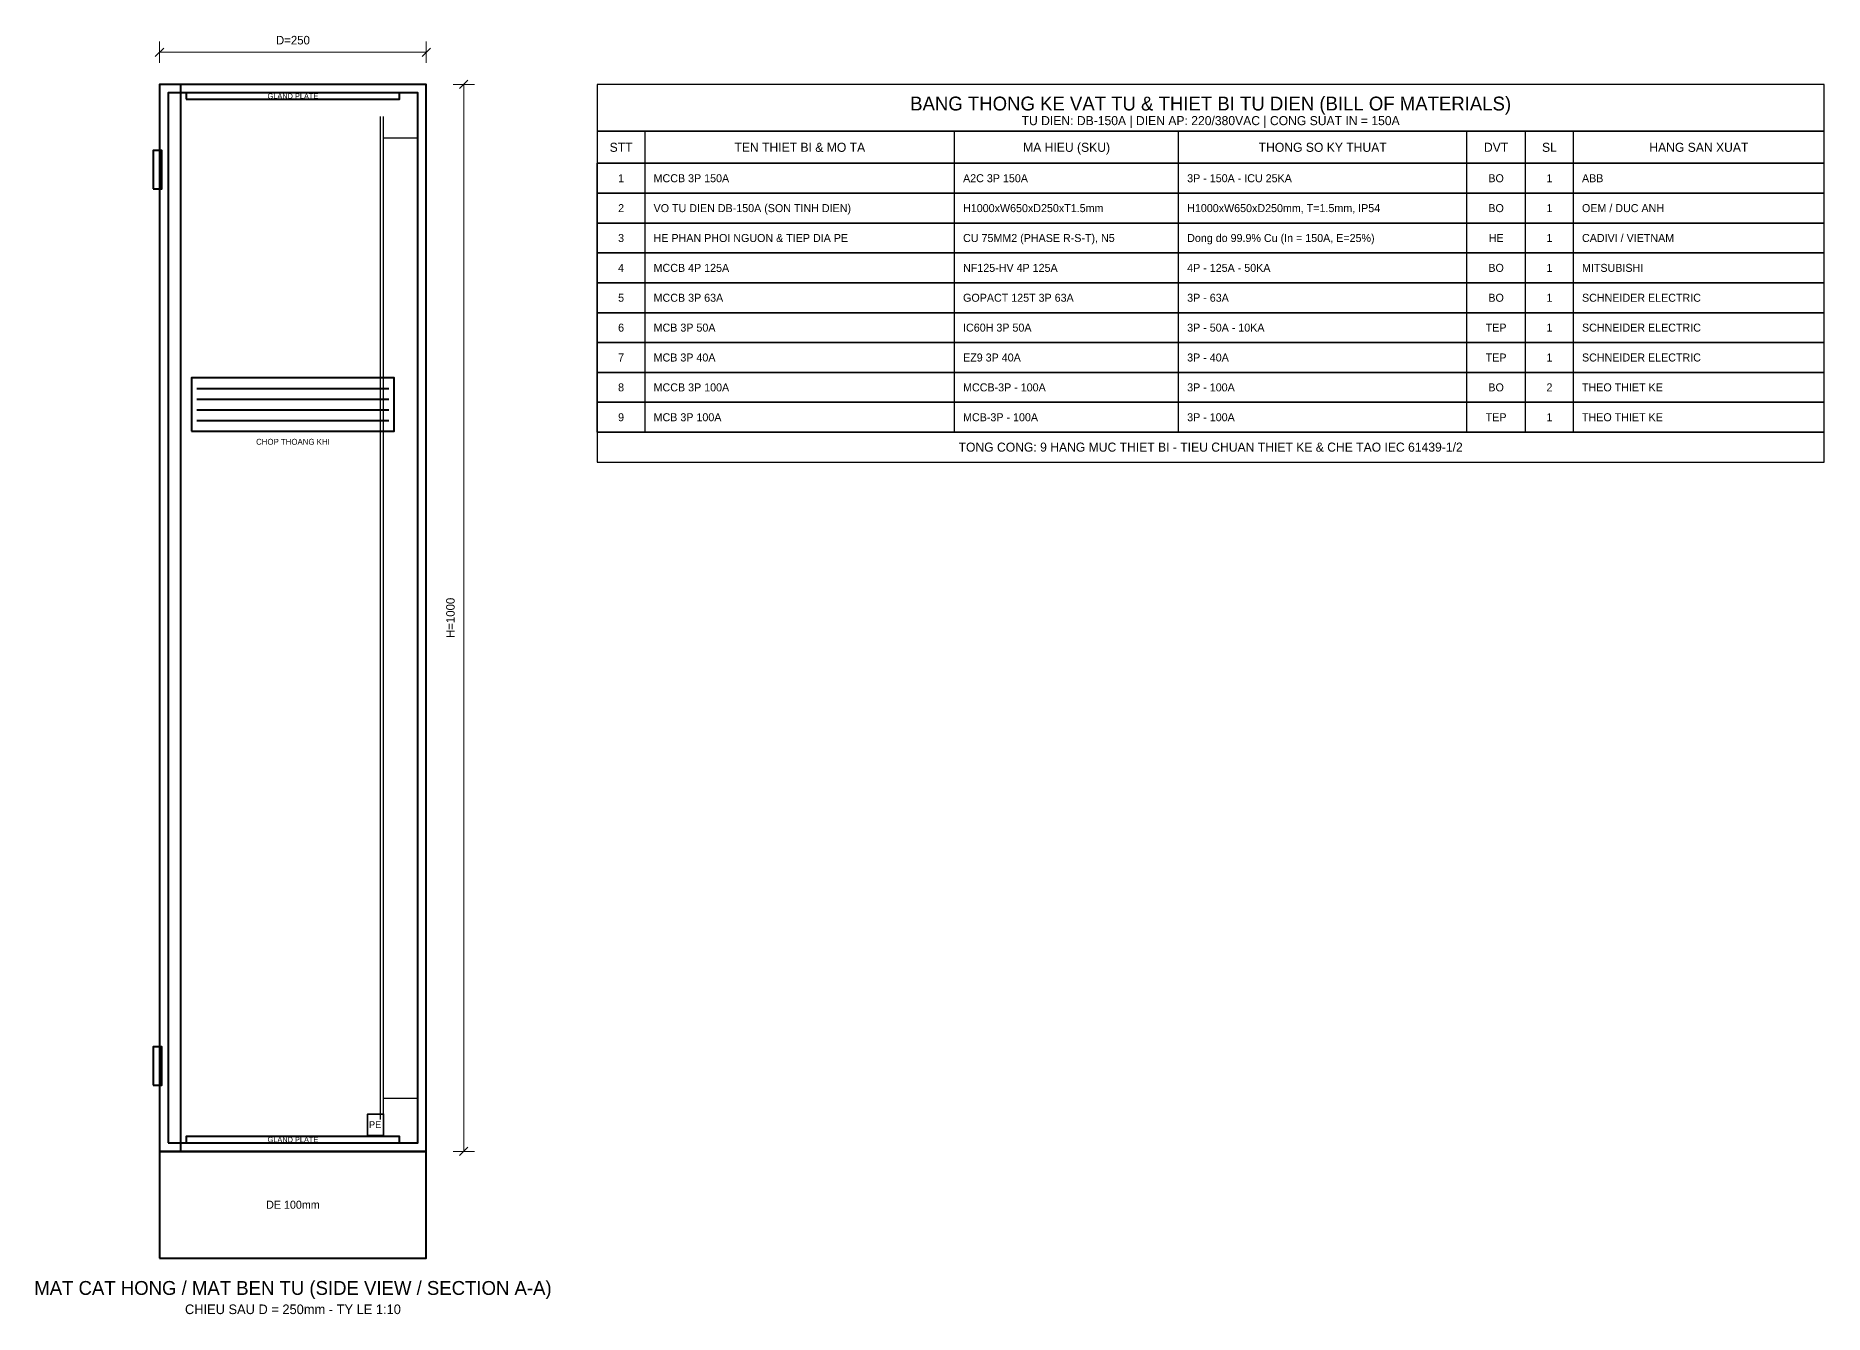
# Model space of a CAD drawing. Header units: metres. Extents: x 48 to 4090, y 45 to 1246.
# Drawn here: x 2414 to 4090, y 47 to 1246 of the extents above; entities that cross this region are included whole.
import ezdxf
from ezdxf.enums import TextEntityAlignment as Align

# ---------------------------------------------------------------- set-up
doc = ezdxf.new("R2010")
doc.units = ezdxf.units.M
for name, color, linetype, lineweight in [('0_COPPER', 3, 'Continuous', 35), ('0_DIM', 1, 'Continuous', 15), ('0_FRAME', 6, 'Continuous', 40), ('0_PLATE', 4, 'Continuous', 25), ('0_TABLE', 4, 'Continuous', 25), ('0_TABLE_HDR', 2, 'Continuous', 30), ('0_TEXT', 7, 'Continuous', 20), ('0_TEXT_TITLE', 3, 'Continuous', 30)]:
    doc.layers.add(name, color=color, linetype=linetype, lineweight=lineweight)

msp = doc.modelspace()

# ---------------------------------------------------------------- linework, layer by layer
at = {"layer": '0_COPPER', "color": 3}
msp.add_lwpolyline([(2725, 215), (2740, 215), (2740, 235), (2725, 235), (2725, 215)], close=True, dxfattribs=at)
at = {"layer": '0_DIM', "color": 1}
for p, q in [((2526, 1226), (2534, 1234)), ((2530, 1220), (2530, 1240)), ((2530, 1230), (2780, 1230)), ((2776, 1226), (2784, 1234)), ((2780, 1220), (2780, 1240)), ((2805, 1200), (2825, 1200)), ((2811, 1196), (2819, 1204)), ((2815, 200), (2815, 1200)), ((2811, 196), (2819, 204)), ((2805, 200), (2825, 200))]:
    msp.add_line(p, q, dxfattribs=at)
at = {"layer": '0_FRAME'}
for p, q in [((2565, 915), (2745, 915)), ((2565, 905), (2745, 905)), ((2565, 895), (2745, 895)), ((2565, 885), (2745, 885))]:
    msp.add_line(p, q, dxfattribs=at)
for points in [[(2530, 200), (2780, 200), (2780, 1200), (2530, 1200), (2530, 200)], [(2530, 200), (2550, 200), (2550, 1200), (2530, 1200), (2530, 200)], [(2538, 208), (2772, 208), (2772, 1192), (2538, 1192), (2538, 208)], [(2555, 1186), (2755, 1186), (2755, 1192), (2555, 1192), (2555, 1186)], [(2524, 1102), (2532, 1102), (2532, 1138), (2524, 1138), (2524, 1102)], [(2560, 875), (2750, 875), (2750, 925), (2560, 925), (2560, 875)], [(2524, 262), (2532, 262), (2532, 298), (2524, 298), (2524, 262)], [(2555, 208), (2755, 208), (2755, 214), (2555, 214), (2555, 208)], [(2530, 100), (2780, 100), (2780, 200), (2530, 200), (2530, 100)]]:
    msp.add_lwpolyline(points, close=True, dxfattribs=at)
at = {"layer": '0_PLATE', "color": 4}
for p, q in [((2737, 230), (2737, 1170)), ((2740, 230), (2740, 1170)), ((2740, 1150), (2772, 1150)), ((2740, 250), (2772, 250))]:
    msp.add_line(p, q, dxfattribs=at)
at = {"layer": '0_TABLE', "color": 4}
for p, q in [((2985, 1126), (2985, 1156)), ((3275, 1126), (3275, 1156)), ((3485, 1126), (3485, 1156)), ((3755, 1126), (3755, 1156)), ((3810, 1126), (3810, 1156)), ((3855, 1126), (3855, 1156)), ((2940, 1098), (2940, 1126)), ((2985, 1098), (2985, 1126)), ((3275, 1098), (3275, 1126)), ((3485, 1098), (3485, 1126)), ((3755, 1098), (3755, 1126)), ((3810, 1098), (3810, 1126)), ((3855, 1098), (3855, 1126)), ((2940, 1070), (2940, 1098)), ((2985, 1070), (2985, 1098)), ((3275, 1070), (3275, 1098)), ((3485, 1070), (3485, 1098)), ((3755, 1070), (3755, 1098)), ((3810, 1070), (3810, 1098)), ((3855, 1070), (3855, 1098)), ((2940, 1042), (2940, 1070)), ((2985, 1042), (2985, 1070)), ((3275, 1042), (3275, 1070)), ((3485, 1042), (3485, 1070)), ((3755, 1042), (3755, 1070)), ((3810, 1042), (3810, 1070)), ((3855, 1042), (3855, 1070)), ((2940, 1014), (2940, 1042)), ((2985, 1014), (2985, 1042)), ((3275, 1014), (3275, 1042)), ((3485, 1014), (3485, 1042)), ((3755, 1014), (3755, 1042)), ((3810, 1014), (3810, 1042)), ((3855, 1014), (3855, 1042)), ((2940, 986), (2940, 1014)), ((2985, 986), (2985, 1014)), ((3275, 986), (3275, 1014)), ((3485, 986), (3485, 1014)), ((3755, 986), (3755, 1014)), ((3810, 986), (3810, 1014)), ((3855, 986), (3855, 1014)), ((2940, 958), (2940, 986)), ((2985, 958), (2985, 986)), ((3275, 958), (3275, 986)), ((3485, 958), (3485, 986)), ((3755, 958), (3755, 986)), ((3810, 958), (3810, 986)), ((3855, 958), (3855, 986)), ((2940, 930), (2940, 958)), ((2985, 930), (2985, 958)), ((3275, 930), (3275, 958)), ((3485, 930), (3485, 958)), ((3755, 930), (3755, 958)), ((3810, 930), (3810, 958)), ((3855, 930), (3855, 958)), ((2940, 902), (2940, 930)), ((2985, 902), (2985, 930)), ((3275, 902), (3275, 930)), ((3485, 902), (3485, 930)), ((3755, 902), (3755, 930)), ((3810, 902), (3810, 930)), ((3855, 902), (3855, 930)), ((2940, 874), (2940, 902)), ((2985, 874), (2985, 902)), ((3275, 874), (3275, 902)), ((3485, 874), (3485, 902)), ((3755, 874), (3755, 902)), ((3810, 874), (3810, 902)), ((3855, 874), (3855, 902))]:
    msp.add_line(p, q, dxfattribs=at)
for points in [[(2940, 1156), (4090, 1156), (4090, 1200), (2940, 1200), (2940, 1156)], [(2940, 1126), (4090, 1126), (4090, 1156), (2940, 1156), (2940, 1126)], [(2940, 1098), (4090, 1098), (4090, 1126), (2940, 1126), (2940, 1098)], [(2940, 1070), (4090, 1070), (4090, 1098), (2940, 1098), (2940, 1070)], [(2940, 1042), (4090, 1042), (4090, 1070), (2940, 1070), (2940, 1042)], [(2940, 1014), (4090, 1014), (4090, 1042), (2940, 1042), (2940, 1014)], [(2940, 986), (4090, 986), (4090, 1014), (2940, 1014), (2940, 986)], [(2940, 958), (4090, 958), (4090, 986), (2940, 986), (2940, 958)], [(2940, 930), (4090, 930), (4090, 958), (2940, 958), (2940, 930)], [(2940, 902), (4090, 902), (4090, 930), (2940, 930), (2940, 902)], [(2940, 874), (4090, 874), (4090, 902), (2940, 902), (2940, 874)], [(2940, 846), (4090, 846), (4090, 874), (2940, 874), (2940, 846)]]:
    msp.add_lwpolyline(points, close=True, dxfattribs=at)

# ---------------------------------------------------------------- texts
at = {"layer": '0_COPPER', "color": 3}
msp.add_text('PE', height=6.5, dxfattribs=at).set_placement((2732, 225), align=Align.MIDDLE_CENTER)
at = {"layer": '0_TABLE_HDR', "color": 2}
for s, height, p in [('BANG THONG KE VAT TU & THIET BI TU DIEN (BILL OF MATERIALS)', 13, (3515, 1182)), ('STT', 8.5, (2962.5, 1141)), ('TEN THIET BI & MO TA', 8.5, (3130, 1141)), ('MA HIEU (SKU)', 8.5, (3380, 1141)), ('THONG SO KY THUAT', 8.5, (3620, 1141)), ('DVT', 8.5, (3782.5, 1141)), ('SL', 8.5, (3832.5, 1141)), ('HANG SAN XUAT', 8.5, (3972.5, 1141)), ('TONG CONG: 9 HANG MUC THIET BI - TIEU CHUAN THIET KE & CHE TAO IEC 61439-1/2', 8.5, (3515, 860))]:
    msp.add_text(s, height=height, dxfattribs=at).set_placement(p, align=Align.MIDDLE_CENTER)
at = {"layer": '0_TEXT', "color": 1}
msp.add_text('D=250', height=8, dxfattribs=at).set_placement((2655, 1235), align=Align.BOTTOM_CENTER)
at = {"layer": '0_TEXT'}
for s, height, p in [('GLAND PLATE', 5, (2655, 1189)), ('TU DIEN: DB-150A | DIEN AP: 220/380VAC | CONG SUAT IN = 150A', 8.5, (3515, 1166)), ('CHOP THOANG KHI', 5.5, (2655, 865)), ('GLAND PLATE', 5, (2655, 211)), ('DE 100mm', 7.5, (2655, 150)), ('CHIEU SAU D = 250mm - TY LE 1:10', 9, (2655, 52))]:
    msp.add_text(s, height=height, dxfattribs=at).set_placement(p, align=Align.MIDDLE_CENTER)
at = {"layer": '0_TEXT', "color": 7}
for s, p in [('1', (2962.5, 1112)), ('BO', (3782.5, 1112)), ('1', (3832.5, 1112)), ('2', (2962.5, 1084)), ('BO', (3782.5, 1084)), ('1', (3832.5, 1084)), ('3', (2962.5, 1056)), ('HE', (3782.5, 1056)), ('1', (3832.5, 1056)), ('4', (2962.5, 1028)), ('BO', (3782.5, 1028)), ('1', (3832.5, 1028)), ('5', (2962.5, 1000)), ('BO', (3782.5, 1000)), ('1', (3832.5, 1000)), ('6', (2962.5, 972)), ('TEP', (3782.5, 972)), ('1', (3832.5, 972)), ('7', (2962.5, 944)), ('TEP', (3782.5, 944)), ('1', (3832.5, 944)), ('8', (2962.5, 916)), ('BO', (3782.5, 916)), ('2', (3832.5, 916)), ('9', (2962.5, 888)), ('TEP', (3782.5, 888)), ('1', (3832.5, 888))]:
    msp.add_text(s, height=7.5, dxfattribs=at).set_placement(p, align=Align.MIDDLE_CENTER)
for s, p in [('MCCB 3P 150A', (2993, 1112)), ('A2C 3P 150A', (3283, 1112)), ('3P - 150A - ICU 25KA', (3493, 1112)), ('VO TU DIEN DB-150A (SON TINH DIEN)', (2993, 1084)), ('H1000xW650xD250xT1.5mm', (3283, 1084)), ('H1000xW650xD250mm, T=1.5mm, IP54', (3493, 1084)), ('HE PHAN PHOI NGUON & TIEP DIA PE', (2993, 1056)), ('CU 75MM2 (PHASE R-S-T), N5', (3283, 1056)), ('Dong do 99.9% Cu (In = 150A, E=25%)', (3493, 1056)), ('MCCB 4P 125A', (2993, 1028)), ('NF125-HV 4P 125A', (3283, 1028)), ('4P - 125A - 50KA', (3493, 1028)), ('MCCB 3P 63A', (2993, 1000)), ('GOPACT 125T 3P 63A', (3283, 1000)), ('3P - 63A', (3493, 1000)), ('MCB 3P 50A', (2993, 972)), ('IC60H 3P 50A', (3283, 972)), ('3P - 50A - 10KA', (3493, 972)), ('MCB 3P 40A', (2993, 944)), ('EZ9 3P 40A', (3283, 944)), ('3P - 40A', (3493, 944)), ('MCCB 3P 100A', (2993, 916)), ('MCCB-3P - 100A', (3283, 916)), ('3P - 100A', (3493, 916)), ('MCB 3P 100A', (2993, 888)), ('MCB-3P - 100A', (3283, 888)), ('3P - 100A', (3493, 888))]:
    msp.add_text(s, height=7.5, dxfattribs=at).set_placement(p, align=Align.MIDDLE_LEFT)
at = {"layer": '0_TEXT', "color": 3}
for s, p in [('ABB', (3863, 1112)), ('OEM / DUC ANH', (3863, 1084)), ('CADIVI / VIETNAM', (3863, 1056)), ('MITSUBISHI', (3863, 1028)), ('SCHNEIDER ELECTRIC', (3863, 1000)), ('SCHNEIDER ELECTRIC', (3863, 972)), ('SCHNEIDER ELECTRIC', (3863, 944)), ('THEO THIET KE', (3863, 916)), ('THEO THIET KE', (3863, 888))]:
    msp.add_text(s, height=7.5, dxfattribs=at).set_placement(p, align=Align.MIDDLE_LEFT)
at = {"layer": '0_TEXT', "color": 1}
msp.add_text('H=1000', height=8, rotation=90, dxfattribs=at).set_placement((2809, 700), align=Align.BOTTOM_CENTER)
at = {"layer": '0_TEXT_TITLE'}
msp.add_text('MAT CAT HONG / MAT BEN TU (SIDE VIEW / SECTION A-A)', height=13, dxfattribs=at).set_placement((2655, 72), align=Align.MIDDLE_CENTER)

doc.saveas('drawing.dxf')
